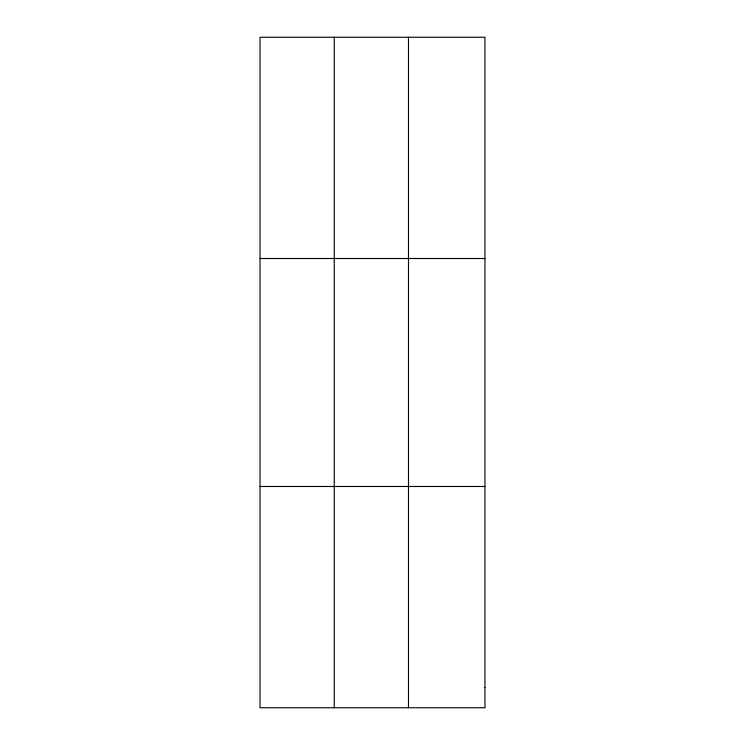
<?xml version="1.0" encoding="UTF-8"?>
<svg xmlns="http://www.w3.org/2000/svg" width="745" height="745" viewBox="0 0 745 745"><rect width="100%" height="100%" fill="white"/><g stroke="black" fill="none" stroke-linecap="round" stroke-linejoin="round"><path stroke-width="1.12" d="M334.263 37.25L334.263 707.75M408.483 37.25L408.483 707.75M260.042 258.515L484.958 258.515M260.042 486.485L484.958 486.485M484.958 687.635L484.958 707.75L260.042 707.75L260.042 37.25L484.958 37.25L484.958 687.635"/></g></svg>
